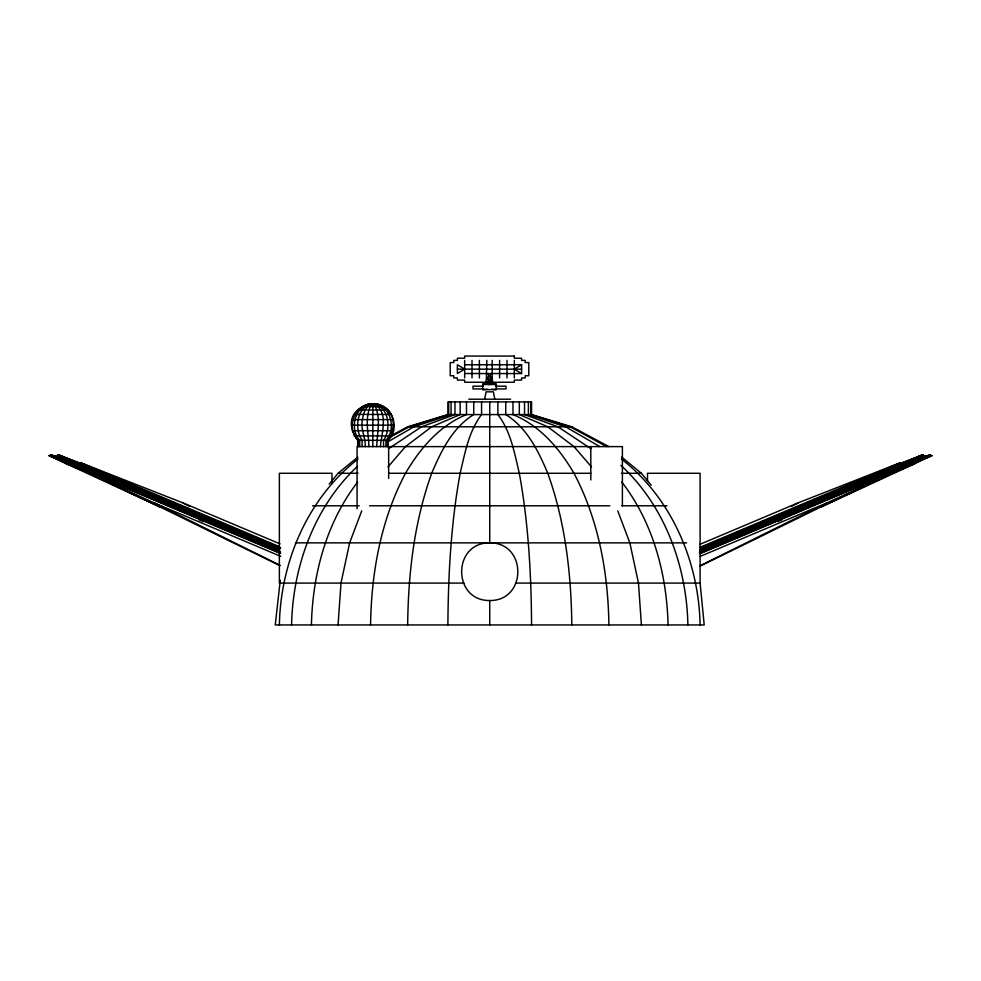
<?xml version="1.0" encoding="UTF-8"?>
<svg xmlns="http://www.w3.org/2000/svg" width="981" height="981" viewBox="0 0 981 981"><rect width="100%" height="100%" fill="white"/><g stroke="black" fill="none" stroke-linecap="round" stroke-linejoin="round"><path stroke-width="1.47" d="M388.01 446.613L388.01 440.334C401.474 427.888 391.174 403.007 372.854 403.731L372.829 446.613M447.888 624.946C448.256 574.192 451.002 523.29 460.15 473.283C465.006 453.075 468.611 431.505 481.573 414.583L481.573 401.916M407.655 624.946C408.268 573.603 414.19 521.806 431.701 473.283C441.156 450.978 452.413 427.79 473.725 414.583L473.725 401.916M490.12 382.749L490.181 381.462L490.181 384.466M370.585 624.946C371.321 572.671 380.898 519.844 405.484 473.283C420.027 448.575 439.329 425.656 466.49 414.583L466.49 401.916M338.077 624.946L340.996 583.094L349.628 542.861L361.707 510.905M311.406 624.946C312.62 574.216 326.317 522.64 357.673 482.039M291.59 624.946C292.767 566.454 314.349 506.919 357.403 466.367M486.809 373.54L492.18 377.93L486.257 383.902L486.809 377.93L492.18 373.54M279.377 624.946C280.554 561.917 307.752 498.14 358.065 458.998M490.242 383.89L488.746 383.89M357.685 446.613L357.685 440.334C329.125 399.206 407.63 388.108 390.781 435.895M280.308 551.604L51.012 454.767L68.081 462.738L67.922 463.67L51.012 454.767L49.05 455.699L160.541 507.177L279.818 565.62M74.691 461.953L78.738 463.67L78.897 462.738L58.21 454.767L56.101 456.631M88.866 467.508L80.54 463.67L80.7 462.738L182.883 502.861L279.99 543.866M484.688 399.206L486.061 391.836L493.406 391.836L494.78 399.206M280.259 580.225L275.256 624.946L704.211 624.946L700.091 583.094L700.091 473.283L647.497 473.283L647.497 480.727M486.257 383.902L486.809 360.37M385.962 446.613L385.962 440.334C396.913 428.354 390.328 404.282 372.854 403.731L371.419 404.454C364.172 417.342 368.586 432.744 368.905 446.613M390.794 435.895L387.483 440.334L387.483 446.613M329.162 484.148L338.077 473.283L357.807 457.085M387.936 466.981L405.484 446.613L431.701 426.796L460.15 414.583L460.15 401.916M388.501 448.746L421.487 426.796L454.951 414.583L454.951 401.916M383.559 446.613L383.559 440.334C391.603 428.795 388.954 406.109 372.854 403.731C355.355 404.282 348.733 428.354 359.708 440.334L359.708 446.613M376.765 404.454C367.63 400.947 363.203 412.535 362.467 419.623C360.211 428.991 365.754 437.489 365.251 446.613M486.809 382.247L492.18 377.93L492.744 383.902L486.809 377.93L492.18 377.93M700.287 553.309L914.721 462.738L820.459 507.177L826.934 502.861L914.721 462.738L914.868 463.67L820.459 507.177L699.809 566.282M521.598 364.748L514.326 369.15L521.598 373.553L521.598 364.748L464.663 364.76M387.556 442.039L413.908 426.796L451.076 414.583L451.076 401.916M909.007 460.825L922.79 454.767L924.899 456.631M388.451 438.115L409.236 426.796L448.697 414.583L448.697 401.916M791.397 506.454L798.117 502.861L900.3 462.738L900.46 463.67L892.134 467.508M390.438 435.993L407.655 426.796L447.888 414.583L531.579 414.583L571.813 426.796L608.894 446.613M924.789 458.544L914.868 463.67L877.48 479.464M371.407 404.454L372.854 403.731C389.715 410.585 381.486 433.32 380.407 446.613M699.674 565.951L826.934 502.861L700.275 556.35M363.571 406.6L366.931 404.994M820.459 507.177L862.986 486.87M865.733 485.558L871.214 482.934M918.964 458.875L925.647 455.699L915.8 459.856M924.776 456.962L927.45 455.699L923.231 457.477M864.899 479.427L900.3 462.738L699.98 547.349M699.894 552.708L912.919 462.738L929.988 454.767L931.95 455.699L912.256 464.136M885.193 470.708L889.362 468.783M909.105 460.702L922.79 454.767L902.103 462.738L902.262 463.67L906.37 461.892M699.6 544.467L798.117 502.861M700.373 547.938L902.103 462.738M701.305 547.79L900.46 463.67L921.147 455.699M700.532 548.637L922.79 454.767M776.707 516.693L780.937 514.915M802.102 505.975L806.333 504.185M834.549 492.266L838.78 490.475M902.262 463.67L906.309 461.953M700.152 549.728L906.125 462.738L925.157 455.699L927.94 455.699L908.897 462.738L906.125 462.738M729.631 538.287L733.849 536.497M761.979 524.614L766.198 522.836M861.858 482.431L866.076 480.653M868.884 479.464L873.115 477.673M908.283 462.824L925.157 455.699M700.115 550.917L912.98 461.045M699.294 552.205L929.988 454.767L913.078 463.67L912.919 462.738M920.411 460.04L924.458 458.335M700.054 553.64L931.95 455.699L929.657 456.312M777.602 521.647L781.82 519.869M900.46 463.67L906.211 462.014M370.07 404.454L372.854 403.731L375.613 404.454M482.689 389.616L496.3 389.616L496.3 383.902L482.689 383.902L482.689 389.616L487.25 389.236M376.753 446.613C377.072 432.744 381.425 417.379 374.276 404.454L372.854 403.731C356.716 406.097 354.031 428.783 362.112 440.334L362.112 446.613M374.276 404.454L372.854 403.731C354.717 403.314 345.361 428.01 358.2 440.334L358.2 446.613M489.74 542.861C452.302 542.481 452.302 600.912 489.74 600.531C527.165 600.912 527.165 542.481 489.74 542.861L489.74 401.916M457.391 369.15L521.598 369.15M464.663 373.54L521.598 373.553M489.041 382.909L489.948 382.909M488.648 383.62L490.353 383.596M482.689 384.503L496.3 384.503M483.498 386.183L473.001 386.183L473.001 388.93L483.498 388.93M495.491 386.183L505.988 386.183L505.988 388.93L495.491 388.93M491.739 389.236L496.3 389.616M468.82 399.206L510.66 399.206M367.299 404.454L378.396 404.454M362.124 406.6L383.571 406.6M357.685 410.009L388.01 410.009M354.276 414.448L391.419 414.448M352.142 419.623L393.565 419.623M351.406 425.165L394.288 425.165M407.655 426.796L571.813 426.796M352.142 430.72L393.565 430.72M354.276 435.895L391.419 435.895M357.685 440.334L388.01 440.334M74.875 462.738L55.843 455.699L53.06 455.699L72.103 462.738L74.875 462.738L279.438 549.139M338.077 473.283L358.028 473.283M388.623 473.283L590.844 473.283M621.439 473.283L641.39 473.283L651.237 485.288M312.547 505.779L359.205 505.779M369.641 505.779L609.826 505.779M621.746 505.779L666.921 505.779M295.391 542.861L686.614 542.861M463.903 583.094L279.377 583.094L279.377 473.283L331.97 473.283L331.97 483.596M515.577 583.094L700.091 583.094M490.242 384.062L490.39 381.511L490.341 384.478M68.744 464.136L66.132 463.67L56.211 458.544M51.343 456.312L49.05 455.699L279.536 553.051M74.789 462.014L80.54 463.67L279.695 547.79M280.468 548.637L58.21 454.767L80.54 463.67M279.61 546.748L80.7 462.738L116.101 479.427M78.897 462.738L280.627 547.938M59.853 455.699L71.993 460.825M142.22 490.475L146.451 492.266M174.667 504.185L178.898 505.975M200.063 514.915L204.293 516.693M55.843 455.699L72.717 462.824M107.861 477.661L112.079 479.439M114.887 480.629L119.106 482.407M221.78 525.779L225.998 527.57M65.2 459.856L55.353 455.699L62.036 458.875M68.008 461.033L279.475 550.329M57.769 457.477L53.55 455.699L56.224 456.962M68.081 462.738L279.695 552.119M56.542 458.335L60.589 460.04M280.713 553.309L66.279 462.738L66.132 463.67L103.52 479.464M199.18 519.869L203.398 521.647M280.725 556.35L154.066 502.861L66.279 462.738L160.541 507.177L154.066 502.861L279.965 565.277M58.21 454.767L71.895 460.702M74.63 461.892L78.738 463.67M91.638 468.783L95.807 470.708M109.786 482.934L115.268 485.558M118.014 486.87L160.541 507.177M377.648 404.454L382.124 406.6M182.883 502.861L189.603 506.454M606.601 446.613L570.231 426.796L530.77 414.583L530.77 401.916M599.82 446.613L565.559 426.796L528.391 414.583L528.391 401.916M486.809 377.93L492.18 382.247L492.744 383.902M621.66 457.085L641.39 473.283M621.402 458.998C671.715 498.14 698.926 561.917 700.091 624.946M620.948 465.386C664.787 505.84 686.675 566 687.889 624.946M590.967 448.746L557.981 426.796L524.528 414.583L524.528 401.916M591.531 466.981L573.995 446.613L547.766 426.796L519.317 414.583L519.317 401.916M389.15 412.228L390.794 414.448M621.807 482.039C653.15 522.64 666.847 574.216 668.061 624.946M617.772 510.905L629.851 542.861L638.484 583.094L641.39 624.946M608.894 624.946C608.146 572.671 598.569 519.844 573.995 473.283C559.44 448.575 540.139 425.656 512.977 414.583L512.977 401.916M488.869 382.749L488.808 381.462L488.808 384.466M571.813 624.946C571.2 573.603 565.277 521.806 547.766 473.283C538.324 450.978 527.067 427.79 505.742 414.583L505.742 401.916M531.579 624.946C531.224 574.192 528.465 523.29 519.317 473.283C514.473 453.075 510.856 431.505 497.894 414.583L497.894 401.916M372.854 403.731L372.854 404.454M622.395 505.755L622.395 446.613L357.072 446.613L357.072 508.783M590.807 446.613L590.807 479.979M531.579 414.583L531.579 401.916L447.888 401.916L447.888 414.583M514.326 360.37L514.326 377.93M506.993 360.37L506.993 377.93M499.599 360.37L499.599 377.93M492.18 360.37L492.18 382.247M489.74 600.531L489.74 624.946M488.648 381.462L488.648 384.478M479.39 360.37L479.39 377.93M472.008 360.37L472.008 377.93M464.663 360.37L464.663 377.93M388.66 446.613L388.66 478.458M464.663 369.15L457.391 373.553L457.391 364.748L464.663 369.15M514.326 356.054L464.663 356.054L464.663 358.212L457.391 358.212L457.391 360.37L453.798 360.37L453.798 362.565L450.205 362.565L450.205 375.748L453.798 375.748L453.798 377.93L457.391 377.93L457.391 380.088L464.663 380.088L464.663 382.247L514.326 382.247L514.326 380.088L521.598 380.088L521.598 377.93L525.191 377.93L525.191 375.748L528.796 375.748L528.796 362.565L525.191 362.565L525.191 360.37L521.598 360.37L521.598 358.212L514.326 358.212L514.326 356.054"/></g></svg>
